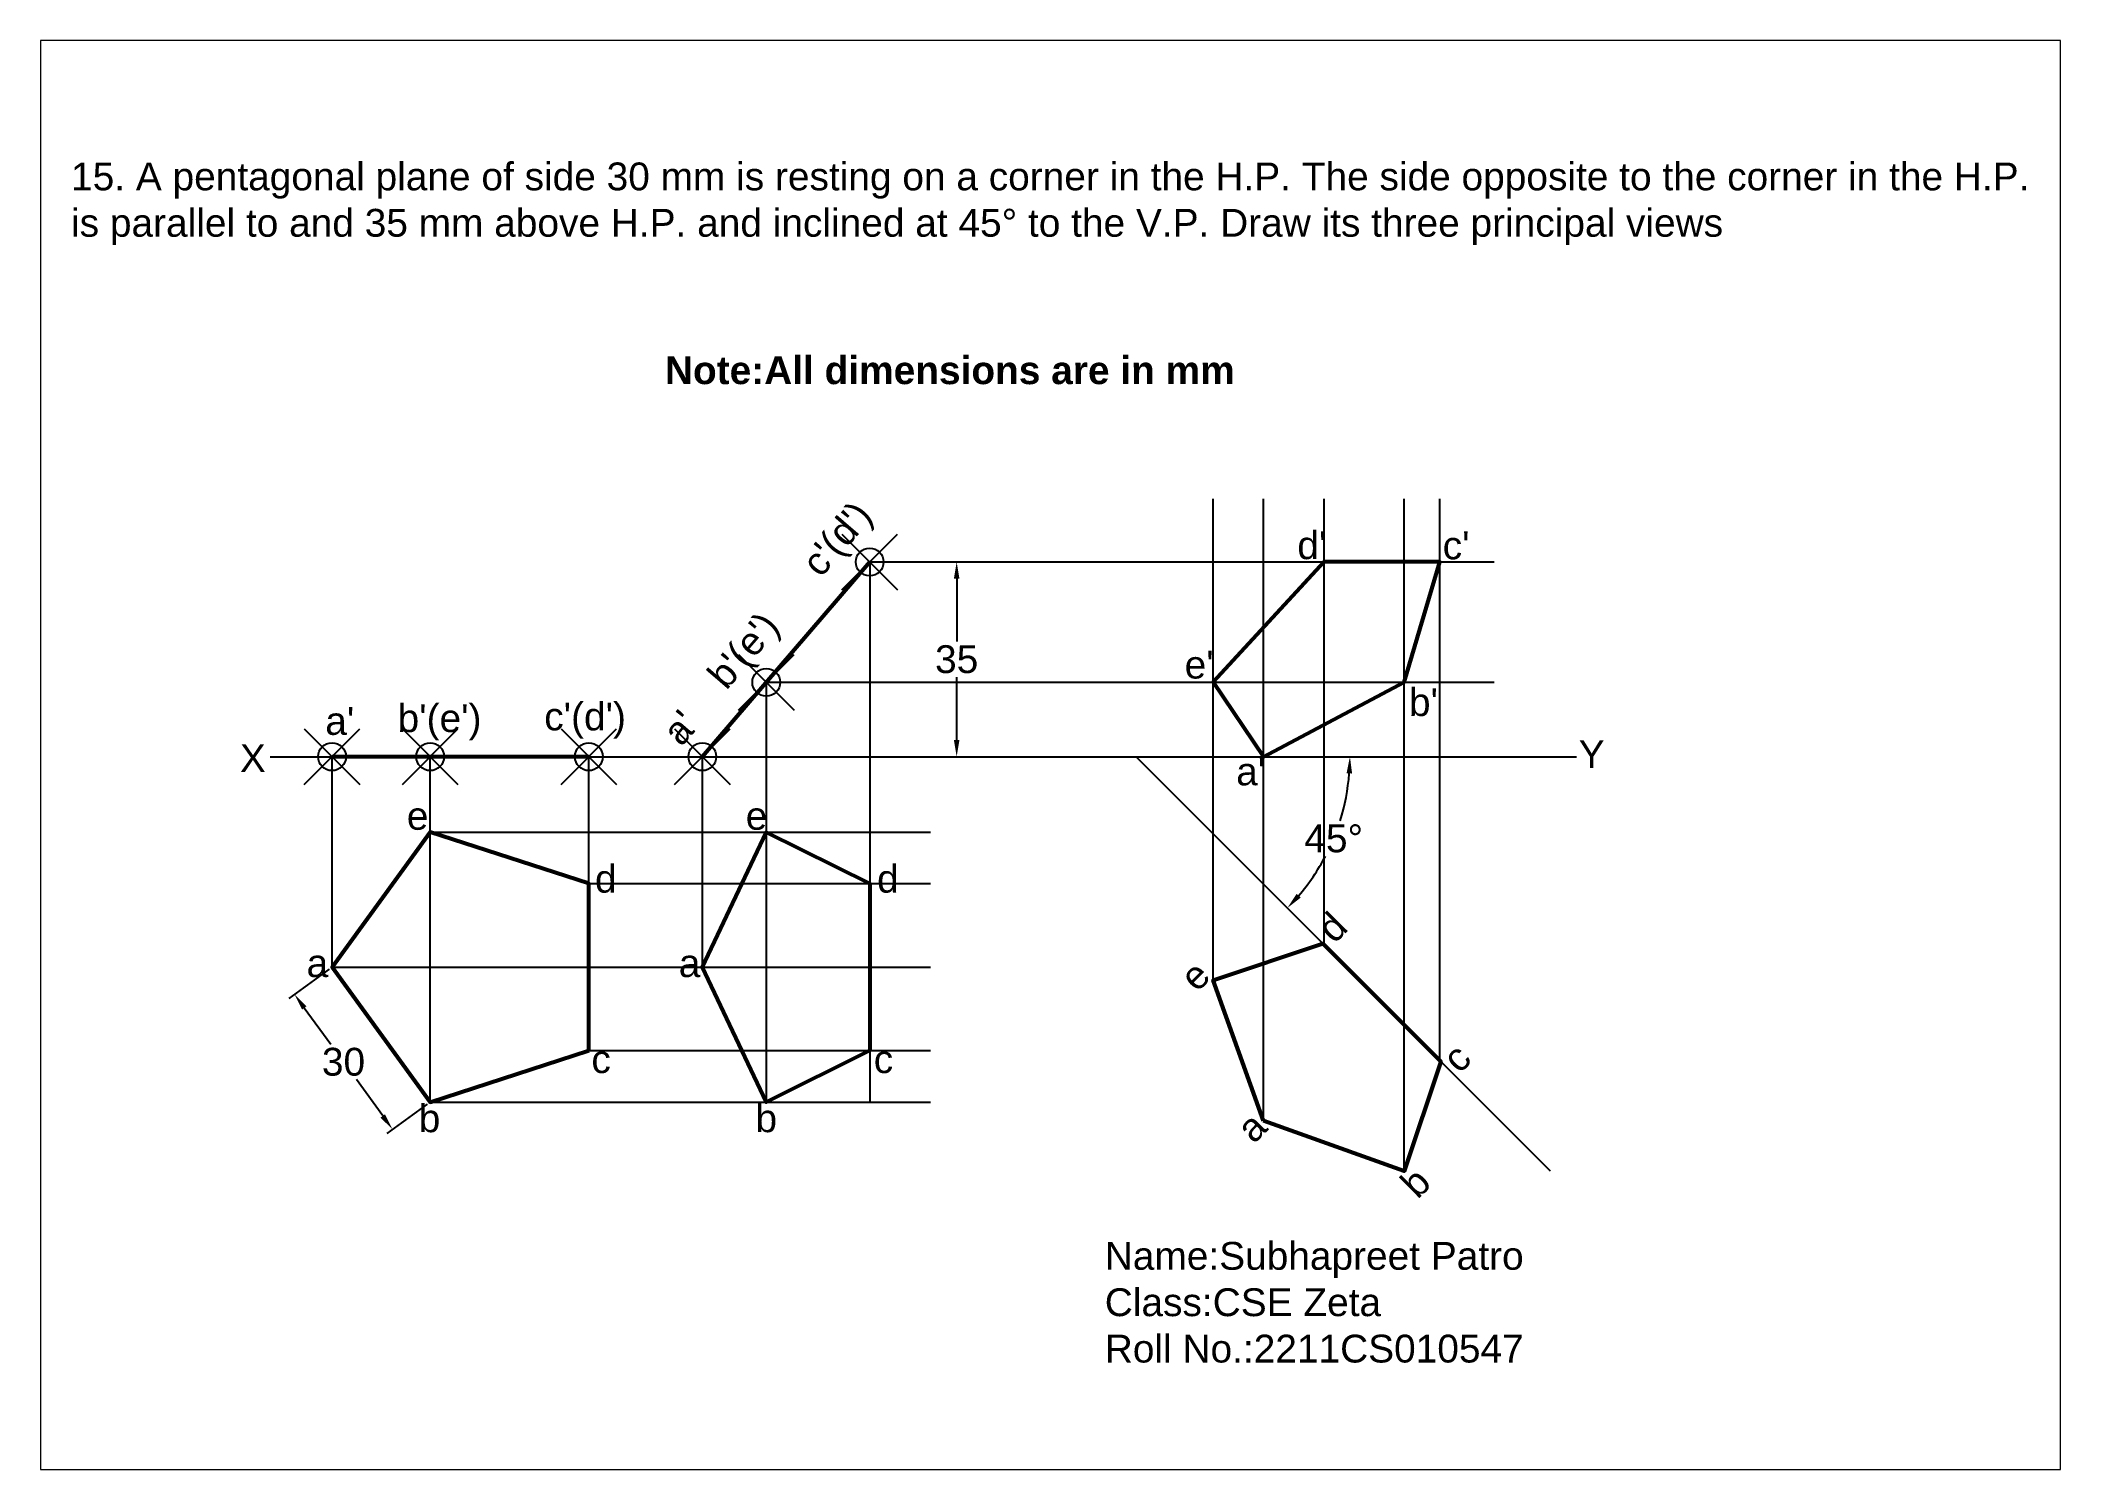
# Paper-space layout 'Layout15' of a CAD drawing. Header units: millimetres. Extents: x 30 to 267, y 21 to 189.
# The model-space entities are those that its viewports show. They can reach past a viewport. Long polylines and large blocks are cut down to what shows.
import ezdxf

# ---------------------------------------------------------------- set-up
doc = ezdxf.new("R2010")
doc.units = ezdxf.units.MM
doc.header["$PDMODE"] = 35
doc.header["$PDSIZE"] = 5
doc.styles.get("Standard").update_dxf_attribs({"font": 'arial.ttf'})
doc.dimstyles.new('ISO-25', dxfattribs={"dimtxt": 5, "dimasz": 3, "dimexe": 1.25, "dimexo": 0.625, "dimtad": 1, "dimtih": 1, "dimtoh": 1, "dimdec": 0, "dimtxsty": 'Standard', "dimcen": 2.5, "dimadec": 0, "dimazin": 0, "dimtfac": 1, "dimtdec": 0, "dimtmove": 0, "dimatfit": 3, "dimfxl": 1, "dimarcsym": 0})

# ---------------------------------------------------------------- blocks, each defined once
blk = doc.blocks.new('*D61')
at = {"color": 0, "lineweight": -2, "transparency": 16777216}
for p, q in [((5545.64, 91.48), (5538.37, 86.2)), ((5541.14, 84.51), (5545.89, 77.98)), ((5555.25, 65.09), (5550.51, 71.62)), ((5563.27, 67.21), (5556, 61.93))]:
    blk.add_line(p, q, dxfattribs=at)
at = {"color": 0, "transparency": 16777216}
for points in [[(5541.55, 84.8), (5540.74, 84.22), (5539.38, 86.94)], [(5555.66, 65.39), (5554.85, 64.8), (5557.01, 62.67)]]:
    blk.add_solid(points, dxfattribs=at)
at = {"layer": 'Defpoints', "color": 0, "transparency": 16777216}
for p in [(5546.14, 91.85), (5563.78, 67.58), (5557.01, 62.67)]:
    blk.add_point(p, dxfattribs=at)
at = {"color": 0, "transparency": 16777216, "insert": (5548.2, 74.8), "char_height": 5, "attachment_point": 5}
blk.add_mtext('30', dxfattribs=at)
blk = doc.blocks.new('*D62')
at = {"color": 0, "lineweight": -2, "transparency": 16777216}
for p, q in [((5659.08, 164.65), (5659.7, 164.65)), ((5658.45, 161.65), (5658.45, 150.33)), ((5658.45, 132.65), (5658.45, 143.97)), ((5659.08, 129.65), (5659.7, 129.65))]:
    blk.add_line(p, q, dxfattribs=at)
at = {"color": 0, "transparency": 16777216}
for points in [[(5657.95, 161.65), (5658.95, 161.65), (5658.45, 164.65)], [(5657.95, 132.65), (5658.95, 132.65), (5658.45, 129.65)]]:
    blk.add_solid(points, dxfattribs=at)
at = {"layer": 'Defpoints', "color": 0, "transparency": 16777216}
for p in [(5658.45, 164.65), (5658.45, 129.65), (5658.45, 129.65)]:
    blk.add_point(p, dxfattribs=at)
at = {"color": 0, "transparency": 16777216, "insert": (5658.45, 147.15), "char_height": 5, "attachment_point": 5}
blk.add_mtext('35', dxfattribs=at)
blk = doc.blocks.new('*D63')
at = {"color": 0, "lineweight": -2, "transparency": 16777216}
for start, end in [(342.5256, 355.5273), (319.4727, 332.2841)]:
    blk.add_arc((5690.72, 129.65), 38.44, start, end, dxfattribs=at)
at = {"color": 0, "transparency": 16777216}
for points in [[(5728.55, 126.67), (5729.55, 126.63), (5729.16, 129.65)], [(5720.31, 104.33), (5719.58, 105.01), (5717.91, 102.47)]]:
    blk.add_solid(points, dxfattribs=at)
at = {"layer": 'Defpoints', "color": 0, "transparency": 16777216}
for p in [(5535.02, 129.65), (5690.72, 129.65), (5769.87, 129.65), (5724.01, 110.43), (5765.15, 55.22)]:
    blk.add_point(p, dxfattribs=at)
at = {"color": 0, "transparency": 16777216, "insert": (5726.24, 114.94), "char_height": 5, "attachment_point": 5}
blk.add_mtext('45°', dxfattribs=at)

msp = doc.modelspace()

# ---------------------------------------------------------------- linework, layer by layer
for p, q in [((5704.56, 89.5), (5704.56, 176)), ((5713.59, 64.21), (5713.59, 176)), ((5724.53, 95.84), (5724.53, 176)), ((5738.89, 55.18), (5738.89, 176)), ((5745.33, 74.42), (5745.33, 176)), ((5642.81, 164.65), (5642.81, 67.58)), ((5642.81, 164.65), (5755.11, 164.65)), ((5624.21, 143.02), (5624.21, 67.58)), ((5624.21, 143.02), (5755.11, 143.02)), ((5535.02, 129.65), (5769.87, 129.65)), ((5546.14, 91.85), (5546.14, 129.65)), ((5563.78, 67.58), (5563.78, 129.65)), ((5592.31, 76.85), (5592.31, 129.65)), ((5612.71, 129.65), (5612.71, 91.85)), ((5690.72, 129.65), (5765.15, 55.22)), ((5563.78, 116.12), (5653.76, 116.12)), ((5592.31, 106.85), (5653.76, 106.85)), ((5546.14, 91.85), (5653.76, 91.85)), ((5592.31, 76.85), (5653.76, 76.85)), ((5563.78, 67.58), (5653.76, 67.58))]:
    msp.add_line(p, q)
at = {"lineweight": 53}
for p, q in [((5642.81, 164.65), (5612.71, 129.65)), ((5592.31, 129.65), (5546.14, 129.65))]:
    msp.add_line(p, q, dxfattribs=at)
for points in [[(5713.59, 129.65), (5738.89, 143.02), (5745.33, 164.65), (5724.53, 164.65), (5704.56, 143.02), (5713.59, 129.65)], [(5612.71, 91.85), (5624.21, 116.12), (5642.81, 106.85), (5642.81, 76.85), (5624.21, 67.58), (5612.71, 91.85)], [(5713.59, 64.21), (5704.56, 89.5), (5724.27, 96.1), (5745.49, 74.89), (5738.89, 55.18), (5713.59, 64.21)]]:
    msp.add_lwpolyline(points, dxfattribs=at)
msp.add_lwpolyline([(5592.31, 76.85), (5592.31, 106.85), (5563.78, 116.12), (5546.14, 91.85), (5563.78, 67.58)], close=True, dxfattribs=at)
for p in [(5642.81, 164.65), (5624.21, 143.02), (5546.14, 129.65), (5563.78, 129.65), (5592.31, 129.65), (5612.71, 129.65)]:
    msp.add_point(p)

# ---------------------------------------------------------------- texts
at = {"char_height": 5, "attachment_point": 1}
for s, width, insert in [('15. A pentagonal plane of side 30 mm is resting on a corner in the H.P. The side opposite to the corner in the H.P. \\Pis parallel to and 35 mm above H.P. and inclined at 45° to the V.P. Draw its three principal views', 473.0582, (5499.21, 236.44)), ('{\\fArial|b1|i0|c0|p34;Note:All dimensions are in mm}', 127.5297, (5605.99, 201.61)), ("d'", 12.9544, (5719.7, 170.16)), ("c'", 12.9544, (5745.84, 170.13)), ("e'", 11.911, (5699.44, 148.7)), ("b'", 10.4894, (5739.77, 141.97)), ("a'", 7.8044, (5544.92, 138.58)), ("b'(e')", 15.6884, (5557.92, 139.08)), ("c'(d')", 16.1663, (5584.29, 139.39)), ('X', 4.5828, (5529.57, 131.89)), ('Y', 9.776, (5770.3, 132.61)), ("a'", 11.911, (5708.71, 129.51)), ('e', 11.911, (5559.58, 121.52)), ('e', 11.911, (5620.52, 121.52)), ('d', 11.911, (5593.41, 110.23)), ('d', 11.911, (5644.14, 110.23)), ('a', 11.911, (5541.56, 95.05)), ('a', 11.911, (5608.48, 95.05)), ('c', 11.911, (5592.77, 77.8)), ('c', 11.911, (5643.54, 77.8)), ('b', 11.911, (5561.72, 67.18)), ('b', 11.911, (5622.27, 67.18)), ('Name:Subhapreet Patro\\PClass:CSE Zeta\\PRoll No.:2211CS010547', 93.3731, (5685.08, 42.45))]:
    msp.add_mtext_dynamic_manual_height_columns(s, width=width, gutter_width=25, heights=[0], dxfattribs=dict(at, insert=insert))
for s, width, insert, rotation in [("c'(d')", 16.1663, (5630.2, 164.92), 49.301), ("b'(e')", 15.6884, (5613.24, 144.72), 49.301), ("a'", 7.8044, (5605.14, 134.55), 49.301), ('d', 11.911, (5722.82, 99.43), 45), ('e', 11.911, (5698.13, 90.71), 45), ('c', 11.911, (5745.33, 76.07), 45), ('a', 11.911, (5708.34, 63.48), 45), ('b', 11.911, (5737.79, 53.53), 45)]:
    msp.add_mtext_dynamic_manual_height_columns(s, width=width, gutter_width=25, heights=[0], dxfattribs=dict(at, insert=insert, rotation=rotation))

# ---------------------------------------------------------------- dimensions: what is measured, and where the dimension line sits
for p1, p2, distance, picture, middle in [((5658.45, 164.65), (5658.45, 129.65), 0, '*D62', (5658.45, 147.15)), ((5546.14, 91.85), (5563.78, 67.58), -8.36, '*D61', (5548.2, 74.8))]:
    dim = msp.add_aligned_dim(p1=p1, p2=p2, distance=distance, dimstyle='ISO-25')
    dim.commit()
    dim.dimension.update_dxf_attribs({"geometry": picture, "text_midpoint": middle})
dim = msp.add_angular_dim_2l(base=(5724.01, 110.43), line1=((5535.02, 129.65), (5769.87, 129.65)), line2=((5690.72, 129.65), (5765.15, 55.22)), dimstyle='ISO-25')
dim.commit()
dim.dimension.update_dxf_attribs({"geometry": '*D63', "text_midpoint": (5726.24, 114.94)})

psp = doc.layouts.new('Layout15')

# ---------------------------------------------------------------- viewports
at = {"layer": '0'}
psp.add_viewport(center=(148.5, 105), size=(237.6, 168), view_center_point=(5675.32, 129.96), view_height=256.8392, dxfattribs=at)

doc.saveas('drawing.dxf')
